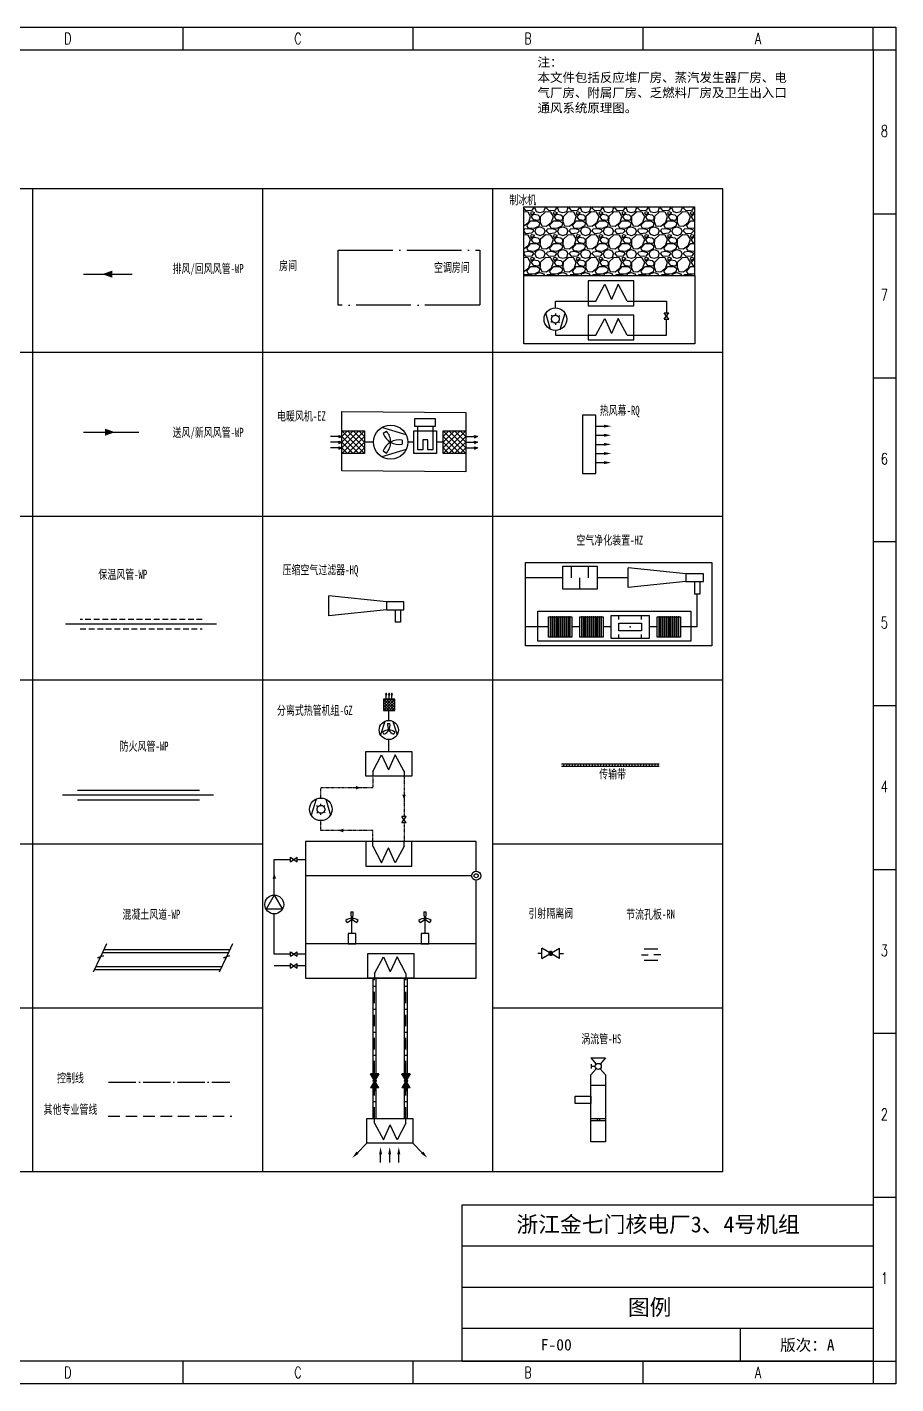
# Model space of a CAD drawing. Header units: inches. Extents: x 886 to 1730, y -738 to 18.
# Drawn here: x 1350 to 1730, y -738 to -144 of the extents above; entities that cross this region are included whole.
import ezdxf
from ezdxf.enums import TextEntityAlignment as Align

# ---------------------------------------------------------------- set-up
doc = ezdxf.new("R2010")
doc.units = ezdxf.units.IN
doc.header["$MEASUREMENT"] = 0
for name, pattern in [('ACAD_ISO04W100', [30, 24, -3, 0, -3]), ('CENTER', [2, 1.25, -0.25, 0.25, -0.25]), ('CENTER2', [28.575, 19.05, -3.175, 3.175, -3.175]), ('DASHDOT', [1, 0.5, -0.25, 0, -0.25]), ('DASHEDX2', [38.1, 25.4, -12.7]), ('DASHEDX3', [7, 5, -2]), ('HIDDEN', [0.375, 0.25, -0.125])]:
    doc.linetypes.add(name, pattern=pattern)
for name, color, linetype in [('05Basic', 3, 'Continuous'), ('1', 7, 'Continuous'), ('B-HVAC', 2, 'Continuous'), ('DUCT', 1, 'Continuous'), ('Equipment', 4, 'Continuous'), ('INST', 7, 'Continuous'), ('V-DIM', 3, 'Continuous'), ('V-TXT1', 2, 'Continuous'), ('V-TXT2', 4, 'Continuous'), ('图框', 4, 'Continuous'), ('土建', 4, 'Continuous'), ('管段号', 6, 'Continuous'), ('蓄冷装置', 7, 'Continuous'), ('通风设备', 3, 'Continuous')]:
    doc.layers.add(name, color=color, linetype=linetype)
doc.styles.add('HZ', font='txt_____.ttf', dxfattribs={"width": 0.7, "bigfont": 'HZTXT'})
doc.styles.add('ROMAND', font='romand__.ttf', dxfattribs={"width": 0.7, "bigfont": 'OCHINESE.shx'})
doc.styles.add('SONG', font='', dxfattribs={"width": 0.7})
doc.styles.get("Standard").update_dxf_attribs({"font": 'txt', "bigfont": 'gbcbig.shx'})
doc.styles.add('宋体', font='', dxfattribs={"width": 0.7})
doc.styles.get('SONG').set_extended_font_data('SimSun')
doc.styles.get('宋体').set_extended_font_data('SimSun')

# ---------------------------------------------------------------- blocks, each defined once
blk = doc.blocks.new('ms1862')
at = {"color": 0}
for p, q in [((0, 5), (10, 5)), ((0, 2.5), (2.5, 5)), ((0, 0), (5, 5)), ((0, -2.5), (7.5, 5)), ((0, -5), (10, 5)), ((0, 5), (10, -5)), ((0, -5), (0, 5)), ((0, 2.5), (0, 5)), ((0, 2.5), (0, 5)), ((0, 2.5), (7.5, -5)), ((0, 0), (5, -5)), ((10, -2.5), (2.5, 5)), ((2.5, -5), (10, 2.5)), ((5, 5), (10, 0)), ((5, -5), (10, 0)), ((7.5, 5), (10, 2.5)), ((10, 5), (10, -5)), ((10, 2.5), (15, 2.5)), ((10, 0), (15, 0)), ((13.75, 3), (15, 2.5)), ((13.75, 2.5), (13.75, 3)), ((13.75, 2), (15, 2.5)), ((13.75, 2.5), (13.75, 2)), ((13.75, 0.5), (15, 0)), ((13.75, 0), (13.75, 0.5)), ((13.75, 0), (13.75, -0.5)), ((13.75, -0.5), (15, 0)), ((0, -2.5), (2.5, -5)), ((10, -5), (0, -5)), ((7.5, -5), (10, -2.5)), ((10, -2.5), (15, -2.5)), ((13.75, -2), (15, -2.5)), ((13.75, -2.5), (13.75, -2)), ((13.75, -3), (15, -2.5)), ((13.75, -2.5), (13.75, -3))]:
    blk.add_line(p, q, dxfattribs=at)
for p in [(10, 0), (15, 2.5), (15, 0), (10, -2.5), (15, -2.5)]:
    blk.add_point(p, dxfattribs=at)
blk = doc.blocks.new('ms1861')
at = {"color": 0}
for p, q in [((0, 5), (10, -5)), ((0, -5), (10, 5)), ((0, -2.5), (7.5, 5)), ((0, 0), (5, 5)), ((0, 2.5), (2.5, 5)), ((0, 5), (10, 5)), ((0, -5), (0, 5)), ((0, 2.5), (0, 5)), ((0, 2.5), (0, 5)), ((0, 2.5), (7.5, -5)), ((0, 0), (5, -5)), ((10, -2.5), (2.5, 5)), ((2.5, -5), (10, 2.5)), ((5, 5), (10, 0)), ((5, -5), (10, 0)), ((7.5, 5), (10, 2.5)), ((10, 5), (10, -5)), ((11.25, 3), (10, 2.5)), ((10, 2.5), (15, 2.5)), ((11.25, 2), (10, 2.5)), ((11.25, 0.5), (10, 0)), ((10, 0), (15, 0)), ((11.25, -0.5), (10, 0)), ((11.25, 2.5), (11.25, 3)), ((11.25, 2.5), (11.25, 2)), ((11.25, 0), (11.25, 0.5)), ((11.25, 0), (11.25, -0.5)), ((0, -2.5), (2.5, -5)), ((10, -5), (0, -5)), ((7.5, -5), (10, -2.5)), ((11.25, -2), (10, -2.5)), ((10, -2.5), (15, -2.5)), ((11.25, -3), (10, -2.5)), ((11.25, -2.5), (11.25, -2)), ((11.25, -2.5), (11.25, -3))]:
    blk.add_line(p, q, dxfattribs=at)
for p in [(10, 2.5), (10, 0), (10, -2.5)]:
    blk.add_point(p, dxfattribs=at)
blk = doc.blocks.new('ms1008_k01')
at = {"color": 0}
for p, q in [((-3.22, 6.77), (-6.42, -3.88)), ((3.22, 6.77), (6.42, -3.88)), ((-0.89, 5), (0.91, 5)), ((-3.86, -3.3), (-4.77, -1.75)), ((3.86, -3.3), (4.77, -1.75))]:
    blk.add_line(p, q, dxfattribs=at)
blk.add_circle((0, 0), 7.5, dxfattribs=at)
for centre, start, end in [((0.05, -7.5), 90.36903, 129.9804), ((-6.52, 3.71), 290.79204, 330.36903), ((6.5, 3.73), 170.2818, 209.8588), ((-6.49, 3.77), 329.8588, 9.47016), ((-0.05, -7.5), 50.0196, 89.63097), ((6.52, 3.71), 209.63097, 249.20796)]:
    blk.add_arc(centre, 7.5, start, end, dxfattribs=at)
blk = doc.blocks.new('VC')
h = blk.add_hatch(color=256)
h.paths.add_polyline_path([(-1.2, 0, -0.131652), (-1, 0.6), (-5.4, 3.1), (-5.4, -3.1), (-1, -0.6, -0.131652)])
h.paths.add_polyline_path([(5.4, 3.1), (1, 0.6, -0.131652), (1.2, 0, -0.131652), (1, -0.6), (5.4, -3.1)])
h.paths.add_polyline_path([(-1, 0.6), (0, 0), (1, 0.6, 0.57735)])
h.paths.add_polyline_path([(1.2, 0, 0.131652), (1, 0.6), (0, 0), (1, -0.6, 0.131652)])
h.paths.add_polyline_path([(0, 0), (-1, -0.6, 0.57735), (1, -0.6)])
h.paths.add_polyline_path([(-1, 0.6, 0.131652), (-1.2, 0, 0.131652), (-1, -0.6), (0, 0)])
for p, q in [((-5.4, 0), (-7.9, 0)), ((-5.4, -3.1), (-5.4, 3.1)), ((-5.4, -3.1), (5.4, 3.1)), ((5.4, -3.1), (-5.4, 3.1)), ((0, 0), (5.4, -3.1)), ((5.4, -3.1), (5.4, 3.1)), ((5.4, 0), (7.9, 0))]:
    blk.add_line(p, q)
blk.add_circle((0, 0), 1.17)
blk = doc.blocks.new('ms1840_k01')
at = {"color": 0}
for p, q in [((-12.5, 7.5), (12.5, 7.5)), ((-12.5, -7.5), (-12.5, 7.5)), ((-7.5, 5), (-7.5, 7.5)), ((-7.5, 2.5), (7.5, 2.5)), ((-7.5, -2.5), (-7.5, 2.5)), ((7.5, 5), (7.5, 7.5)), ((7.5, 2.5), (7.5, -2.5)), ((12.5, 7.5), (12.5, -7.5)), ((12.5, -7.5), (-12.5, -7.5)), ((7.5, -2.5), (-7.5, -2.5)), ((-7.5, -7.5), (-7.5, -5)), ((7.5, -7.5), (7.5, -5))]:
    blk.add_line(p, q, dxfattribs=at)
blk.add_point((0, 0), dxfattribs=at)
blk = doc.blocks.new('ms0781_k02')
at = {"color": 0}
for p, q in [((-5, 7.5), (5, 7.5)), ((-5, -7.5), (-5, 7.5)), ((5, 7.5), (5, -7.5)), ((-5, 0), (0, 0)), ((0, 3.75), (5, 3.75)), ((0, -3.75), (5, -3.75)), ((5, -7.5), (-5, -7.5))]:
    blk.add_line(p, q, dxfattribs=at)
blk = doc.blocks.new('VO')
h = blk.add_hatch(color=256)
h.paths.add_polyline_path([(-1.02, 0.59), (0, 0), (1.02, 0.59, 0.57735)])
h.paths.add_polyline_path([(1.17, 0, 0.131652), (1.02, 0.59), (0, 0), (1.02, -0.59, 0.131652)])
h.paths.add_polyline_path([(0, 0), (-1.02, -0.59, 0.57735), (1.02, -0.59)])
h.paths.add_polyline_path([(0, 0), (-1.02, 0.59, 0.131652), (-1.17, 0, 0.131652), (-1.02, -0.59)])
for p, q in [((-5.44, 0), (-7.85, 0)), ((-5.44, -3.14), (-5.44, 3.14)), ((-5.44, -3.14), (5.44, 3.14)), ((5.44, -3.14), (-5.44, 3.14)), ((0, 0), (5.44, -3.14)), ((5.44, -3.14), (5.44, 3.14)), ((5.44, 0), (7.85, 0))]:
    blk.add_line(p, q)
blk.add_circle((0, 0), 1.17)
blk = doc.blocks.new('tk1')
at = {"color": 0}
for p, q in [((-805.96, 209), (-830.96, 209)), ((-824.28, 90), (-824.28, 209)), ((-805.96, 202), (-830.96, 202)), ((-805.96, 195), (-830.96, 195)), ((-805.96, 188), (-830.96, 188)), ((-805.96, 181), (-830.96, 181)), ((-805.96, 174), (-830.96, 174)), ((-805.96, 167), (-830.96, 167)), ((-805.96, 160), (-830.96, 160)), ((-805.96, 153), (-830.96, 153)), ((-805.96, 146), (-830.96, 146)), ((-805.96, 139), (-830.96, 139)), ((-805.96, 132), (-830.96, 132)), ((-805.96, 125), (-830.96, 125)), ((-805.96, 118), (-830.96, 118)), ((-805.96, 111), (-830.96, 111)), ((-805.96, 104), (-830.96, 104)), ((-805.96, 97), (-830.96, 97)), ((-805.96, 90), (-830.96, 90))]:
    blk.add_line(p, q, dxfattribs=at)
at = {"layer": '图框'}
for p, q in [((-831, 584), (10, 584)), ((-831, -10), (-831, 584)), ((-816, 208.63), (-816, 584)), ((-806, 574), (-806, 584)), ((-705.25, 584), (-705.25, 574)), ((-604.5, 584), (-604.5, 574)), ((-503.75, 584), (-503.75, 574)), ((-403, 584), (-403, 574)), ((-302.25, 584), (-302.25, 574)), ((-201.5, 584), (-201.5, 574)), ((-100.75, 584), (-100.75, 574)), ((0, 574), (0, 584)), ((10, 584), (10, -10)), ((-806, 574), (-816, 574)), ((0, 574), (10, 574)), ((-816, 502.25), (-806, 502.25)), ((0, 502.25), (10, 502.25)), ((-816, 430.5), (-806, 430.5)), ((0, 430.5), (10, 430.5)), ((-816, 358.75), (-806, 358.75)), ((0, 358.75), (10, 358.75)), ((-816, 287), (-806, 287)), ((0, 287), (0, 0)), ((0, 287), (0, 0)), ((0, 287), (0, 0)), ((0, 287), (0, 0)), ((0, 287), (10, 287)), ((0, 215.25), (10, 215.25)), ((0, 143.5), (10, 143.5)), ((-816, -10), (-816, 89.94)), ((-816, 71.75), (-806, 71.75)), ((0, 71.75), (10, 71.75)), ((-806, 0), (-816, 0)), ((-806, 0), (-806, -10)), ((-705.25, 0), (-705.25, -10)), ((-604.5, 0), (-604.5, -10)), ((-503.75, 0), (-503.75, -10)), ((-403, 0), (-403, -10)), ((-302.25, 0), (-302.25, -10)), ((-201.5, 0), (-201.5, -10)), ((-201.5, 0), (-201.5, -10)), ((-100.75, 0), (-100.75, -10)), ((0, 0), (0, -10)), ((0, 0), (10, 0)), ((10, -10), (-831, -10))]:
    blk.add_line(p, q, dxfattribs=at)
at = {"layer": '图框', "color": 1}
for p, q in [((-806, 574), (0, 574)), ((-806, 0), (-806, 574)), ((0, 574), (0, 0)), ((0, 0), (-806, 0))]:
    blk.add_line(p, q, dxfattribs=at)
at = {"color": 0}
for s, height, style, width, p in [('会 签  ', 6, 'HZ', 0.9, (-814.23, 212.21)), ('专业签字及日期', 3.8, 'ROMAND', 0.7, (-821.36, 203.63))]:
    blk.add_text(s, height=height, dxfattribs=dict(at, style=style, width=width)).set_placement(p, align=Align.CENTER)
at = {"layer": '图框', "style": 'HZ', "width": 0.7}
for s, p in [('H', (-755.63, 576.5)), ('G', (-654.88, 576.5)), ('F', (-554.13, 576.5)), ('E', (-453.38, 576.5)), ('D', (-352.63, 576.5)), ('C', (-251.88, 576.5)), ('B', (-151.13, 576.5)), ('A', (-50.38, 576.5)), ('8', (-811.04, 536.01)), ('8', (4.96, 536.01)), ('7', (-811.04, 464.26)), ('7', (4.96, 464.26)), ('6', (-811.04, 392.51)), ('6', (4.96, 392.51)), ('5', (-811.04, 320.76)), ('5', (4.96, 320.76)), ('4', (-811.04, 249.01)), ('4', (4.96, 249.01)), ('3', (4.96, 177.26)), ('2', (4.96, 105.51)), ('2', (-811.04, 80.69)), ('1', (-811.04, 33.76)), ('1', (4.96, 33.76)), ('H', (-755.63, -7.5)), ('G', (-654.88, -7.5)), ('F', (-554.13, -7.5)), ('E', (-453.38, -7.5)), ('D', (-352.63, -7.5)), ('C', (-251.88, -7.5)), ('B', (-151.13, -7.5)), ('A', (-50.38, -7.5))]:
    blk.add_text(s, height=5, dxfattribs=at).set_placement(p, align=Align.CENTER)
blk = doc.blocks.new('A$C6f6eebf3')
at = {"ltscale": 10}
for p, q in [((-3, 2.5), (3, 2.5)), ((-3, -2.5), (3, -2.5))]:
    blk.add_line(p, q, dxfattribs=at)
at = {"ltscale": 3}
for p, q in [((-4.25, 0), (-1.25, 0)), ((4.25, 0), (1.25, 0))]:
    blk.add_line(p, q, dxfattribs=at)

msp = doc.modelspace()

# ---------------------------------------------------------------- hatches: boundary and pattern name
at = {"layer": '管段号', "linetype": 'Continuous'}
h = msp.add_hatch(dxfattribs=at)
h.set_pattern_fill('GRAVEL', color=0, scale=10)
h.set_pattern_definition([(228.01279, (431.5861, -703.0014), (-80, -90), [1.34536, -133.19088]), (184.96974, (430.68613, -704.0014), (120, 10), [2.30868, -228.55925]), (132.510447, (428.3861, -704.2014), (100, -110), [1.62788, -161.160326]), (267.27369, (424.48613, -706.7014), (10, 200), [2.10238, -208.13558]), (292.833654, (424.38613, -708.8014), (-50, 120), [2.06155, -204.09373]), (357.27369, (425.18613, -710.7014), (-200, 10), [2.10238, -208.13558]), (37.69424, (427.28613, -710.8014), (-130, -100), [2.78029, -275.248485]), (72.25533, (429.48613, -709.1014), (70, 220), [2.62488, -259.863215]), (121.429566, (430.28613, -706.6014), (-80, 130), [2.1095, -208.84073]), (175.23636, (429.1861, -704.8014), (110, -10), [2.40832, -118.007626]), (222.397438, (426.78613, -704.6014), (-120, -110), [3.11448, -308.33375]), (138.814075, (434.3861, -706.8014), (-70, 60), [1.06301, -105.23845]), (171.469234, (433.58613, -706.1014), (130, -20), [2.02237, -200.215114]), (225, (431.586, -705.8014), (-1e-15, -10), [1.41421, -12.727926]), (203.19859, (430.8861, -704.6014), (50, 20), [0.76158, -75.39615]), (291.80141, (430.1861, -704.9014), (-10, 30), [1.07703, -52.77462]), (30.96376, (430.5861, -705.9014), (30, 20), [1.74929, -56.56023]), (161.56505, (432.086, -705.0014), (20, -10), [1.26491, -30.35787]), (16.38954, (424.3861, -704.9014), (100, 30), [1.772, -175.42845]), (70.346176, (426.0861, -704.4014), (-40, -110), [1.48661, -147.17408]), (293.19859, (432.0861, -703.0014), (-20, 50), [1.52315, -74.63458]), (343.61046, (432.6861, -704.4014), (-100, 30), [1.772, -175.42845]), (339.44395, (424.3861, -711.1014), (-50, 20), [1.7088, -83.73124]), (294.77514, (425.9861, -711.7014), (-50, 110), [1.43178, -141.74643]), (66.80141, (432.1861, -713.0014), (20, 50), [1.52315, -74.63458]), (17.354025, (432.7861, -711.6014), (-130, -40), [1.67631, -165.954236]), (69.44395, (427.2861, -713.0014), (-20, -50), [0.8544, -84.58564]), (101.30993, (431.5861, -713.0014), (-10, 40), [0.5099, -50.480295]), (165.96376, (431.4861, -712.5014), (30, -10), [2.06155, -39.169506]), (186.009006, (429.4861, -712.0014), (100, 10), [1.9105, -189.13923]), (303.69007, (430.586, -706.8014), (-10, 20), [1.44222, -34.61329]), (353.157227, (431.38613, -708.0014), (170, -20), [2.51794, -249.275626]), (60.9454, (433.8861, -708.3014), (-40, -70), [1.02956, -101.92674]), (90, (434.386, -707.401), (-10, 10), [0.6, -9.4]), (120.25644, (429.2861, -711.7014), (40, -70), [1.38924, -137.5352]), (48.01279, (428.5861, -710.5014), (80, 90), [2.69072, -131.84552]), (0, (430.386, -708.501), (10, 10), [2.6, -7.4]), (325.304846, (432.9861, -708.5014), (100, -70), [1.58114, -156.53274]), (254.0546, (434.2861, -709.4014), (-10, -40), [1.45602, -71.34508]), (207.645975, (433.88613, -710.8014), (-190, -100), [2.37065, -234.69474]), (175.42608, (431.78613, -711.9014), (-130, 10), [2.50799, -248.290734])])
h.paths.add_polyline_path([(1642.21, -222.4), (1567.37, -222.4), (1567.37, -252.41), (1642.2, -252.41)])
h = msp.add_hatch(dxfattribs=at)
h.set_pattern_fill('ANSI31', color=256, scale=10, angle=45)
h.set_pattern_definition([(90, (473.6363, -929.4653), (-1.25, 0), [])])
h.paths.add_polyline_path([(1626.63, -467.16), (1626.63, -466.16), (1583.84, -466.16), (1583.84, -467.16)])

# ---------------------------------------------------------------- linework, layer by layer
at = {"linetype": 'Continuous'}
for p, q in [((1567.38, -222.4), (1642.21, -222.39)), ((1567.38, -282.25), (1567.38, -222.4)), ((1642.19, -222.39), (1642.2, -282.25)), ((1567.38, -252.41), (1642.2, -252.41)), ((1598.89, -263.59), (1602.81, -256.24)), ((1602.81, -256.24), (1605.75, -262.86)), ((1608.69, -256.24), (1605.75, -262.86)), ((1612.61, -263.59), (1608.69, -256.24)), ((1598.89, -278.57), (1602.81, -271.22)), ((1602.81, -271.22), (1605.75, -277.83)), ((1608.69, -271.22), (1605.75, -277.83)), ((1612.61, -278.57), (1608.69, -271.22)), ((1630.87, -271.58), (1628.86, -268.73)), ((1628.86, -271.58), (1630.87, -268.73)), ((1628.86, -268.73), (1630.87, -268.73)), ((1628.86, -271.58), (1630.87, -271.58)), ((1642.2, -282.25), (1567.38, -282.25)), ((1501.18, -469.6), (1505.11, -462.25)), ((1505.11, -462.25), (1508.05, -468.87)), ((1510.99, -462.25), (1508.05, -468.87)), ((1514.91, -469.6), (1510.99, -462.25)), ((1501.18, -469.6), (1501.18, -471.63)), ((1514.91, -469.6), (1514.91, -471.63)), ((1513.9, -492.04), (1515.91, -489.19)), ((1515.91, -492.04), (1513.9, -489.19)), ((1515.91, -489.19), (1513.9, -489.19)), ((1515.91, -492.04), (1513.9, -492.04)), ((1501.18, -502.23), (1501.18, -500.21)), ((1501.18, -502.23), (1505.11, -509.58)), ((1505.11, -509.58), (1508.05, -502.97)), ((1510.99, -509.58), (1508.05, -502.97)), ((1514.91, -502.23), (1510.99, -509.58)), ((1514.91, -502.23), (1514.91, -500.21)), ((1465.23, -507.03), (1468.07, -509.04)), ((1465.23, -509.04), (1468.07, -507.03)), ((1465.23, -509.04), (1465.23, -507.03)), ((1468.07, -509.04), (1468.07, -507.03)), ((1458.1, -523.64), (1454.53, -529.83)), ((1458.1, -523.64), (1461.67, -529.83)), ((1461.67, -529.83), (1454.53, -529.83)), ((1546.51, -545.07), (1471.69, -545.07)), ((1465.23, -548.47), (1468.07, -550.48)), ((1465.23, -550.48), (1468.07, -548.47)), ((1465.23, -550.48), (1465.23, -548.47)), ((1468.07, -550.48), (1468.07, -548.47)), ((1502.04, -558.05), (1505.96, -550.7)), ((1505.96, -550.7), (1508.9, -557.31)), ((1511.84, -550.7), (1508.9, -557.31)), ((1515.77, -558.05), (1511.84, -550.7)), ((1465.23, -553.58), (1468.07, -555.59)), ((1465.23, -555.59), (1468.07, -553.58)), ((1465.23, -555.59), (1465.23, -553.58)), ((1468.07, -555.59), (1468.07, -553.58)), ((1502.04, -558.05), (1502.04, -560.07)), ((1515.77, -558.05), (1515.77, -560.07)), ((1502.04, -623.52), (1502.04, -621.5)), ((1502.04, -623.52), (1505.96, -630.87)), ((1515.77, -623.52), (1511.84, -630.87)), ((1515.77, -623.52), (1515.77, -621.5)), ((1505.96, -630.87), (1508.9, -624.26)), ((1511.84, -630.87), (1508.9, -624.26))]:
    msp.add_line(p, q, dxfattribs=at)
at = {"color": 0}
for p, q in [((1579.06, -275.98), (1576.95, -268.94)), ((1583.31, -275.98), (1585.42, -268.94)), ((1476.39, -481.64), (1474.28, -488.68)), ((1480.63, -481.64), (1482.75, -488.68)), ((1491.62, -531.04), (1492.63, -531.04)), ((1523.61, -531.04), (1524.61, -531.04)), ((1489.96, -535.69), (1489.44, -534.82)), ((1494.28, -535.69), (1494.79, -534.82)), ((1521.94, -535.69), (1521.43, -534.82)), ((1526.26, -535.69), (1526.78, -534.82))]:
    msp.add_line(p, q, dxfattribs=at)
at = {"color": 0, "linetype": 'CENTER2', "ltscale": 1000}
for p, q in [((1579.84, -272.55), (1579.26, -273.01)), ((1579.94, -270.34), (1579.4, -269.84)), ((1581.19, -269.06), (1581.19, -269.8)), ((1581.19, -273.21), (1581.19, -273.95)), ((1582.97, -273.18), (1582.43, -272.67)), ((1583.11, -270), (1582.53, -270.46)), ((1477.17, -485.06), (1476.59, -484.61)), ((1478.51, -484.41), (1478.51, -483.66)), ((1480.29, -484.44), (1479.75, -484.95)), ((1477.27, -487.28), (1476.73, -487.78)), ((1478.51, -488.56), (1478.51, -487.81)), ((1480.43, -487.62), (1479.85, -487.16))]:
    msp.add_line(p, q, dxfattribs=at)
for p, q in [((1598.84, -318.37), (1602.72, -318.37)), ((1598.84, -322.35), (1602.72, -322.35)), ((1598.84, -326.34), (1602.72, -326.34)), ((1598.84, -330.33), (1602.72, -330.33)), ((1598.84, -334.32), (1602.72, -334.32)), ((1498.65, -632.34), (1494.37, -636.61)), ((1518.77, -632.34), (1523.05, -636.61)), ((1504.64, -640.8), (1504.64, -636.92)), ((1508.63, -640.8), (1508.63, -636.92)), ((1512.62, -640.8), (1512.62, -636.92))]:
    msp.add_line(p, q)
at = {"color": 3}
for p, q in [((1578.23, -401.85), (1588.41, -401.85)), ((1578.23, -410.73), (1578.23, -401.85)), ((1579.08, -410.66), (1579.08, -401.85)), ((1579.08, -401.85), (1579.08, -410.73)), ((1579.93, -410.66), (1579.93, -401.85)), ((1579.93, -401.85), (1579.93, -410.73)), ((1580.78, -410.66), (1580.78, -401.85)), ((1580.78, -401.85), (1580.78, -410.73)), ((1581.63, -410.66), (1581.63, -401.85)), ((1581.63, -401.85), (1581.63, -410.73)), ((1582.47, -410.66), (1582.47, -401.85)), ((1582.47, -401.85), (1582.47, -410.73)), ((1583.32, -410.66), (1583.32, -401.85)), ((1583.32, -401.85), (1583.32, -410.73)), ((1584.17, -410.66), (1584.17, -401.85)), ((1584.17, -401.85), (1584.17, -410.73)), ((1585.02, -410.66), (1585.02, -401.85)), ((1585.02, -401.85), (1585.02, -410.73)), ((1585.87, -410.66), (1585.87, -401.85)), ((1585.87, -401.85), (1585.87, -410.73)), ((1586.72, -410.66), (1586.72, -401.85)), ((1586.72, -401.85), (1586.72, -410.73)), ((1587.56, -410.66), (1587.56, -401.85)), ((1587.56, -401.85), (1587.56, -410.73)), ((1588.41, -401.85), (1588.41, -410.73)), ((1591.9, -401.85), (1602.09, -401.85)), ((1591.9, -410.73), (1591.9, -401.85)), ((1592.75, -410.66), (1592.75, -401.85)), ((1592.75, -401.85), (1592.75, -410.73)), ((1593.6, -410.66), (1593.6, -401.85)), ((1593.6, -401.85), (1593.6, -410.73)), ((1594.45, -410.66), (1594.45, -401.85)), ((1594.45, -401.85), (1594.45, -410.73)), ((1595.3, -410.66), (1595.3, -401.85)), ((1595.3, -401.85), (1595.3, -410.73)), ((1596.15, -410.66), (1596.15, -401.85)), ((1596.15, -401.85), (1596.15, -410.73)), ((1596.99, -401.85), (1596.99, -410.73)), ((1596.99, -410.66), (1596.99, -401.85)), ((1597.84, -410.66), (1597.84, -401.85)), ((1597.84, -401.85), (1597.84, -410.73)), ((1598.69, -410.66), (1598.69, -401.85)), ((1598.69, -401.85), (1598.69, -410.73)), ((1599.54, -410.66), (1599.54, -401.85)), ((1599.54, -401.85), (1599.54, -410.73)), ((1600.39, -410.66), (1600.39, -401.85)), ((1600.39, -401.85), (1600.39, -410.73)), ((1601.24, -410.66), (1601.24, -401.85)), ((1601.24, -401.85), (1601.24, -410.73)), ((1602.09, -401.85), (1602.09, -410.73)), ((1625.73, -401.85), (1635.92, -401.85)), ((1625.73, -410.73), (1625.73, -401.85)), ((1626.58, -410.66), (1626.58, -401.85)), ((1626.58, -401.85), (1626.58, -410.73)), ((1627.43, -410.66), (1627.43, -401.85)), ((1627.43, -401.85), (1627.43, -410.73)), ((1628.28, -410.66), (1628.28, -401.85)), ((1628.28, -401.85), (1628.28, -410.73)), ((1629.13, -410.66), (1629.13, -401.85)), ((1629.13, -401.85), (1629.13, -410.73)), ((1629.98, -410.66), (1629.98, -401.85)), ((1629.98, -401.85), (1629.98, -410.73)), ((1630.82, -410.66), (1630.82, -401.85)), ((1630.82, -401.85), (1630.82, -410.73)), ((1631.67, -410.66), (1631.67, -401.85)), ((1631.67, -401.85), (1631.67, -410.73)), ((1632.52, -410.66), (1632.52, -401.85)), ((1632.52, -401.85), (1632.52, -410.73)), ((1633.37, -410.66), (1633.37, -401.85)), ((1633.37, -401.85), (1633.37, -410.73)), ((1634.22, -410.66), (1634.22, -401.85)), ((1634.22, -401.85), (1634.22, -410.73)), ((1635.07, -410.66), (1635.07, -401.85)), ((1635.07, -401.85), (1635.07, -410.73)), ((1635.92, -401.85), (1635.92, -410.73)), ((1588.41, -410.73), (1578.23, -410.73)), ((1602.09, -410.73), (1591.9, -410.73)), ((1635.92, -410.73), (1625.73, -410.73))]:
    msp.add_line(p, q, dxfattribs=at)
at = {"color": 7}
for p, q in [((1382.85, -548.81), (1438.01, -548.81)), ((1383.44, -547.56), (1438.59, -547.56)), ((1379.37, -556.23), (1434.52, -556.23)), ((1379.95, -554.98), (1435.11, -554.98)), ((1540.31, -659.26), (1720.31, -659.26)), ((1540.31, -727.66), (1540.31, -659.26)), ((1540.31, -727.66), (1540.31, -659.26)), ((1540.31, -727.66), (1540.31, -659.26)), ((1540.31, -727.66), (1540.31, -659.26)), ((1720.31, -659.26), (1720.31, -727.66)), ((1540.31, -677.26), (1720.31, -677.26)), ((1540.31, -695.26), (1720.31, -695.26)), ((1540.31, -713.26), (1720.31, -713.26)), ((1662.33, -727.66), (1662.33, -713.26)), ((1540.31, -727.66), (1720.31, -727.66))]:
    msp.add_line(p, q, dxfattribs=at)
at = {"linetype": 'Continuous'}
for points in [[(1595.49, -265.61), (1615.62, -265.61), (1615.62, -254.78), (1595.49, -254.78)], [(1595.49, -280.59), (1615.62, -280.59), (1615.62, -269.75), (1595.49, -269.75)], [(1593.14, -313.59), (1593.14, -339.1), (1598.84, -339.1), (1598.84, -313.59)], [(1518.3, -471.63), (1498.18, -471.63), (1498.18, -460.79), (1518.3, -460.79)], [(1518.3, -500.21), (1498.18, -500.21), (1498.18, -511.05), (1518.3, -511.05)], [(1519.16, -560.07), (1499.04, -560.07), (1499.04, -549.24), (1519.16, -549.24)], [(1498.65, -621.5), (1518.77, -621.5), (1518.77, -632.34), (1498.65, -632.34)]]:
    msp.add_lwpolyline(points, close=True, dxfattribs=at)
for points in [[(1602.47, -318.37, 1.3, 0, 0), (1605.66, -318.37, 0, 0, 0)], [(1602.8, -318.37, 0.649, 0, 0), (1605.66, -318.37, 0.649, 0, 0)], [(1602.47, -322.35, 1.3, 0, 0), (1605.66, -322.35, 0, 0, 0)], [(1602.47, -326.34, 1.3, 0, 0), (1605.66, -326.34, 0, 0, 0)], [(1602.8, -322.35, 0.649, 0, 0), (1605.66, -322.35, 0.649, 0, 0)], [(1602.8, -326.34, 0.649, 0, 0), (1605.66, -326.34, 0.649, 0, 0)], [(1602.47, -330.33, 1.3, 0, 0), (1605.66, -330.33, 0, 0, 0)], [(1602.8, -330.33, 0.649, 0, 0), (1605.66, -330.33, 0.649, 0, 0)], [(1602.47, -334.32, 1.3, 0, 0), (1605.66, -334.32, 0, 0, 0)], [(1602.8, -334.32, 0.649, 0, 0), (1605.66, -334.32, 0.649, 0, 0)], [(1504.64, -637.17, 1.3, 0, 0), (1504.64, -633.99, 0, 0, 0)], [(1504.64, -636.84, 0.649, 0, 0), (1504.64, -633.99, 0.649, 0, 0)], [(1508.63, -637.17, 1.3, 0, 0), (1508.63, -633.99, 0, 0, 0)], [(1508.63, -636.84, 0.649, 0, 0), (1508.63, -633.99, 0.649, 0, 0)], [(1512.62, -637.17, 1.3, 0, 0), (1512.62, -633.99, 0, 0, 0)], [(1512.62, -636.84, 0.649, 0, 0), (1512.62, -633.99, 0.649, 0, 0)], [(1494.55, -636.44, 1.3, 0, 0), (1492.3, -638.69, 0, 0, 0)], [(1494.32, -636.67, 0.649, 0, 0), (1492.3, -638.69, 0.649, 0, 0)], [(1522.87, -636.44, 1.3, 0, 0), (1525.12, -638.69, 0, 0, 0)], [(1523.1, -636.67, 0.649, 0, 0), (1525.12, -638.69, 0.649, 0, 0)]]:
    msp.add_lwpolyline(points, format="xyseb")
msp.add_lwpolyline([(1546.51, -513.22), (1546.51, -500.21), (1471.69, -500.21), (1471.69, -560.07), (1546.51, -560.07), (1546.51, -517.21)], dxfattribs=at)
at = {"color": 0}
for centre in [(1581.19, -271.51), (1478.51, -486.11)]:
    msp.add_circle(centre, 4.95, dxfattribs=at)
at = {"color": 0, "linetype": 'CENTER2', "ltscale": 1000}
for centre in [(1581.19, -271.51), (1478.51, -486.11)]:
    msp.add_circle(centre, 1.7, dxfattribs=at)
at = {"linetype": 'Continuous'}
msp.add_circle((1458.1, -527.77), 4.12, dxfattribs=at)
at = {"color": 0}
for centre, start, end in [((1492.14, -538.04), 90.36903, 129.9804), ((1488.47, -531.76), 290.79204, 330.36903), ((1495.76, -531.74), 170.2818, 209.8588), ((1488.48, -531.73), 329.8588, 9.47016), ((1492.09, -538.04), 50.0196, 89.63097), ((1495.77, -531.76), 209.63097, 249.20796), ((1524.13, -538.04), 90.36903, 129.9804), ((1520.45, -531.76), 290.79204, 330.36903), ((1527.75, -531.74), 170.2818, 209.8588), ((1520.47, -531.73), 329.8588, 9.47016), ((1524.08, -538.04), 50.0196, 89.63097), ((1527.75, -531.76), 209.63097, 249.20796)]:
    msp.add_arc(centre, 4.2, start, end, dxfattribs=at)
at = {"color": 3}
for p in [(1579.08, -401.85), (1579.93, -401.85), (1580.78, -401.85), (1581.63, -401.85), (1582.47, -401.85), (1583.32, -401.85), (1584.17, -401.85), (1585.02, -401.85), (1585.87, -401.85), (1586.72, -401.85), (1587.56, -401.85), (1592.75, -401.85), (1593.6, -401.85), (1594.45, -401.85), (1595.3, -401.85), (1596.15, -401.85), (1596.99, -401.85), (1597.84, -401.85), (1598.69, -401.85), (1599.54, -401.85), (1600.39, -401.85), (1601.24, -401.85), (1626.58, -401.85), (1627.43, -401.85), (1628.28, -401.85), (1629.13, -401.85), (1629.98, -401.85), (1630.82, -401.85), (1631.67, -401.85), (1632.52, -401.85), (1633.37, -401.85), (1634.22, -401.85), (1635.07, -401.85)]:
    msp.add_point(p, dxfattribs=at)
at = {"color": 1}
for points in [[(1387.14, -250.26), (1387.14, -253.38), (1382.72, -251.81)], [(1383.9, -319.45), (1383.9, -322.56), (1388.33, -321)], [(1493.83, -477.44), (1493.83, -475.88), (1496.04, -476.66)], [(1514.13, -479.68), (1515.69, -479.68), (1514.91, -481.89)], [(1488.31, -494.61), (1488.31, -496.17), (1486.1, -495.39)], [(1458.87, -516.5), (1457.31, -516.5), (1458.1, -514.28)]]:
    msp.add_solid(points, dxfattribs=at)
at = {"layer": '1', "linetype": 'DASHDOT', "ltscale": 10}
for p, q in [((1502.04, -621.5), (1502.04, -560.07)), ((1515.77, -621.5), (1515.77, -560.07))]:
    msp.add_line(p, q, dxfattribs=at)
at = {"layer": 'B-HVAC', "linetype": 'Continuous'}
for p, q in [((1384.62, -545.03), (1382.1, -550.41)), ((1439.77, -545.03), (1437.26, -550.41)), ((1381.81, -551.03), (1378.82, -557.41)), ((1383.28, -550.3), (1380.7, -551.13)), ((1380.7, -551.13), (1381.88, -551.02)), ((1382.1, -550.41), (1383.28, -550.3)), ((1436.96, -551.03), (1433.97, -557.41)), ((1438.43, -550.3), (1435.86, -551.13)), ((1435.86, -551.13), (1437.03, -551.02)), ((1437.26, -550.41), (1438.43, -550.3))]:
    msp.add_line(p, q, dxfattribs=at)
at = {"layer": 'DUCT', "color": 0, "linetype": 'HIDDEN', "ltscale": 10}
for p, q in [((1426.56, -402.96), (1373.11, -402.96)), ((1373.11, -407.05), (1426.56, -407.05))]:
    msp.add_line(p, q, dxfattribs=at)
at = {"layer": 'DUCT', "color": 1}
for p, q in [((1508.24, -447.19), (1508.24, -442.9)), ((1508.24, -460.79), (1508.24, -455.59)), ((1458.1, -523.64), (1458.1, -508.03)), ((1458.1, -508.03), (1465.23, -508.03)), ((1458.1, -549.47), (1458.1, -531.89)), ((1465.23, -549.47), (1458.1, -549.47)), ((1465.23, -554.59), (1457.98, -554.59))]:
    msp.add_line(p, q, dxfattribs=at)
at = {"layer": 'DUCT', "color": 1, "linetype": 'CENTER', "ltscale": 0.1}
for p, q in [((1501.18, -471.63), (1501.18, -476.66)), ((1514.91, -469.32), (1514.91, -489.19)), ((1501.18, -476.66), (1478.51, -476.66)), ((1478.51, -481.16), (1478.51, -476.66)), ((1478.51, -495.39), (1478.51, -491.06)), ((1514.91, -492.04), (1514.91, -500.21)), ((1501.18, -495.39), (1478.51, -495.39)), ((1501.18, -500.21), (1501.18, -495.39))]:
    msp.add_line(p, q, dxfattribs=at)
at = {"layer": 'DUCT', "color": 0, "ltscale": 10}
for p, q in [((1425.31, -477.81), (1371.86, -477.81)), ((1371.86, -481.9), (1425.31, -481.9))]:
    msp.add_line(p, q, dxfattribs=at)
at = {"layer": 'DUCT', "color": 1, "linetype": 'DASHEDX3'}
for p, q in [((1468.07, -508.03), (1471.69, -508.03)), ((1471.69, -549.47), (1468.07, -549.47)), ((1471.69, -554.59), (1468.07, -554.59))]:
    msp.add_line(p, q, dxfattribs=at)
at = {"layer": 'DUCT', "color": 2, "linetype": 'ACAD_ISO04W100', "ltscale": 0.5}
msp.add_line((1385.5, -605.54), (1438.68, -605.54), dxfattribs=at)
at = {"layer": 'DUCT', "color": 3, "linetype": 'DASHEDX2', "ltscale": 0.2}
msp.add_line((1385.39, -620.43), (1439.45, -620.43), dxfattribs=at)
at = {"layer": 'DUCT', "color": 1, "linetype": 'DASHEDX3', "const_width": 0.6}
msp.add_lwpolyline([(1374.5, -251.85), (1395.91, -251.85)], dxfattribs=at)
at = {"layer": 'DUCT', "color": 1, "linetype": 'ByBlock', "const_width": 0.6}
for points in [[(1374.5, -321.03), (1398.83, -321.03)], [(1366.54, -405.01), (1432.84, -405.01)], [(1365.29, -479.86), (1431.59, -479.86)]]:
    msp.add_lwpolyline(points, dxfattribs=at)
at = {"layer": 'INST'}
for p, q in [((1654.59, -214.39), (949.34, -214.39)), ((1352.34, -644.89), (1352.34, -214.39)), ((1453.09, -644.89), (1453.09, -214.39)), ((1553.84, -644.89), (1553.84, -214.39)), ((1654.59, -644.89), (1654.59, -214.39)), ((1654.59, -286.14), (949.34, -286.14)), ((1654.59, -357.89), (949.34, -357.89)), ((1654.59, -429.64), (949.34, -429.64)), ((1453.09, -501.39), (949.34, -501.39)), ((1654.59, -501.39), (1553.84, -501.39)), ((1453.09, -573.14), (949.34, -573.14)), ((1654.59, -573.14), (1553.84, -573.14)), ((1654.59, -644.89), (949.34, -644.89))]:
    msp.add_line(p, q, dxfattribs=at)
at = {"layer": 'INST', "color": 1}
for p, q in [((1584.45, -384.7), (1568.17, -384.7)), ((1613.12, -384.7), (1599.45, -384.7)), ((1643.33, -406.29), (1643.33, -391.93)), ((1578.23, -406.29), (1568.17, -406.29)), ((1591.9, -406.29), (1588.41, -406.29)), ((1605.58, -406.29), (1602.09, -406.29)), ((1625.73, -406.29), (1622.24, -406.29)), ((1643.33, -406.29), (1635.92, -406.29)), ((1583.84, -466.16), (1626.63, -466.16)), ((1583.84, -467.16), (1626.63, -467.16))]:
    msp.add_line(p, q, dxfattribs=at)
at = {"layer": 'V-DIM', "color": 7, "lineweight": 30, "ltscale": 300}
for p, q in [((1596.69, -594.94), (1603.21, -594.94)), ((1596.69, -594.94), (1599.07, -597.67)), ((1599.07, -599.68), (1596.69, -602.41)), ((1596.88, -597.69), (1596.88, -599.65)), ((1598.62, -598.67), (1596.88, -598.67)), ((1603.21, -594.94), (1600.82, -597.67)), ((1600.82, -599.68), (1603.21, -602.41)), ((1596.69, -631.67), (1596.69, -602.41)), ((1603.21, -602.41), (1603.21, -631.67)), ((1596.69, -606.95), (1603.21, -606.95)), ((1599.46, -621.5), (1599.46, -622.56)), ((1600.44, -621.5), (1600.44, -622.56)), ((1603.21, -631.67), (1596.69, -631.67))]:
    msp.add_line(p, q, dxfattribs=at)
for points in [[(1589.81, -611.72), (1596.69, -611.72), (1596.69, -614.89), (1589.81, -614.89)], [(1596.69, -621.5), (1603.21, -621.5), (1603.21, -622.56), (1596.69, -622.56)]]:
    msp.add_lwpolyline(points, close=True, dxfattribs=at)
msp.add_circle((1599.95, -598.67), 1.33, dxfattribs=at)
at = {"layer": '土建', "color": 0, "linetype": 'ACAD_ISO04W100'}
for p, q in [((1486.04, -265.38), (1486.04, -241.29)), ((1486.04, -241.29), (1548.05, -241.29)), ((1548.05, -241.29), (1548.05, -265.38)), ((1548.05, -265.38), (1486.04, -265.38))]:
    msp.add_line(p, q, dxfattribs=at)
at = {"layer": '管段号', "linetype": 'Continuous'}
for p, q in [((1581.19, -266.56), (1581.19, -263.59)), ((1581.19, -263.59), (1598.89, -263.59)), ((1612.61, -263.59), (1629.86, -263.59)), ((1629.86, -263.59), (1629.86, -268.73)), ((1629.86, -278.57), (1629.86, -271.58)), ((1581.19, -276.46), (1581.19, -278.57)), ((1581.19, -278.57), (1598.89, -278.57)), ((1612.61, -278.57), (1629.86, -278.57))]:
    msp.add_line(p, q, dxfattribs=at)
at = {"layer": '管段号', "color": 7, "linetype": 'Continuous'}
for p, q in [((1501.41, -601.93), (1501.41, -560.07)), ((1502.68, -601.93), (1502.68, -560.07)), ((1515.13, -601.93), (1515.13, -560.07)), ((1516.4, -601.93), (1516.4, -560.07))]:
    msp.add_line(p, q, dxfattribs=at)
at = {"layer": '管段号', "color": 0, "linetype": 'Continuous'}
for p, q in [((1501.41, -621.5), (1501.41, -608.12)), ((1502.68, -621.5), (1502.68, -608.12)), ((1515.13, -621.5), (1515.13, -608.12)), ((1516.4, -621.5), (1516.4, -608.12))]:
    msp.add_line(p, q, dxfattribs=at)
at = {"layer": '管段号', "linetype": 'Continuous'}
for points in [[(1568.17, -378.12), (1649.67, -378.12), (1649.67, -414.49), (1568.17, -414.49)], [(1573.44, -399.3), (1640.45, -399.3), (1640.45, -412.53), (1573.44, -412.53)]]:
    msp.add_lwpolyline(points, close=True, dxfattribs=at)
msp.add_point((1642.19, -242.72), dxfattribs=at)
at = {"layer": '蓄冷装置', "linetype": 'Continuous'}
for p, q in [((1544.51, -515.21), (1471.69, -515.21)), ((1492.12, -540.42), (1492.12, -533.84)), ((1524.1, -540.42), (1524.1, -533.84))]:
    msp.add_line(p, q, dxfattribs=at)
for points in [[(1493.86, -545.07), (1493.86, -540.42), (1490.38, -540.42), (1490.38, -545.07)], [(1525.84, -545.07), (1525.84, -540.42), (1522.36, -540.42), (1522.36, -545.07)]]:
    msp.add_lwpolyline(points, close=True, dxfattribs=at)
for radius in [1.99, 0.883]:
    msp.add_circle((1546.51, -515.21), radius, dxfattribs=at)
at = {"layer": '通风设备'}
for p, q in [((1528.76, -315.1), (1519.43, -315.1)), ((1519.43, -315.1), (1519.43, -318.43)), ((1519.43, -318.43), (1528.76, -318.43)), ((1520.97, -318.72), (1520.97, -318.43)), ((1528.76, -318.43), (1528.76, -315.1)), ((1501.54, -325.36), (1497.65, -325.36)), ((1638.36, -382.97), (1613.12, -380.37)), ((1613.12, -389.04), (1613.12, -380.37)), ((1638.36, -386.44), (1613.12, -389.04)), ((1642.19, -386.44), (1642.19, -391.93)), ((1644.47, -391.93), (1642.19, -391.93)), ((1644.47, -386.44), (1644.47, -391.93)), ((1507.2, -395.28), (1481.96, -392.68)), ((1481.96, -401.35), (1481.96, -392.68)), ((1507.2, -398.75), (1481.96, -401.35)), ((1511.03, -398.75), (1511.03, -404.24)), ((1513.31, -398.75), (1513.31, -404.24)), ((1513.31, -404.24), (1511.03, -404.24))]:
    msp.add_line(p, q, dxfattribs=at)
at = {"layer": '通风设备', "color": 3}
for p, q in [((1520.97, -328.66), (1520.97, -318.72)), ((1527.56, -318.43), (1527.56, -328.66)), ((1523.1, -324.28), (1523.1, -328.66)), ((1525.39, -324.28), (1523.1, -324.28)), ((1525.39, -328.66), (1525.39, -324.28)), ((1523.1, -328.66), (1520.97, -328.66)), ((1527.56, -328.66), (1525.39, -328.66))]:
    msp.add_line(p, q, dxfattribs=at)
msp.add_lwpolyline([(1487.65, -312.01), (1542.01, -312.44), (1542.01, -338.36), (1487.65, -337.94)], close=True, dxfattribs=at)
at = {"layer": '通风设备'}
for points in [[(1519.16, -320.4), (1529.16, -320.4), (1529.16, -330.4), (1519.16, -330.4)], [(1646.03, -382.97), (1638.36, -382.97), (1638.36, -386.44), (1646.03, -386.44)], [(1514.86, -395.28), (1507.2, -395.28), (1507.2, -398.75), (1514.86, -398.75)]]:
    msp.add_lwpolyline(points, close=True, dxfattribs=at)
for points in [[(1519.16, -325.4), (1516.54, -325.4)], [(1532.01, -325.4), (1529.16, -325.4)]]:
    msp.add_lwpolyline(points, dxfattribs=at)

# ---------------------------------------------------------------- block references
at = {"linetype": 'Continuous'}
msp.add_blockref('tk1', (1720.31, -727.66), dxfattribs=at)
at = {"color": 3, "xscale": 0.5599999999999999, "yscale": 0.5599999999999999, "zscale": 0.5599999999999999}
msp.add_blockref('ms1008_k01', (1508.24, -451.39), dxfattribs=at)
at = {"ltscale": 10, "xscale": -1}
msp.add_blockref('A$C6f6eebf3', (1623.09, -549.84), dxfattribs=at)
at = {"layer": '05Basic', "color": 3, "rotation": 90}
msp.add_blockref('ms0781_k02', (1591.95, -384.7), dxfattribs=at)
at = {"layer": '05Basic', "color": 3, "xscale": -0.5, "yscale": 0.5, "zscale": 0.5, "rotation": 270}
msp.add_blockref('ms1862', (1508.37, -442.9), dxfattribs=at)
at = {"layer": 'Equipment', "xscale": -0.7111999999815453, "yscale": 0.7111999999815453, "zscale": 0.7111999999815453}
msp.add_blockref('VO', (1579.15, -549.19), dxfattribs=at)
at = {"layer": 'Equipment', "xscale": 0.5689599999845996, "yscale": 0.5689599999845996, "zscale": 0.5689599999845996, "rotation": 90}
for p in [(1502.04, -605.02), (1515.77, -605.02)]:
    msp.add_blockref('VC', p, dxfattribs=at)
at = {"layer": '通风设备', "color": 3}
for name, p, rotation in [('ms1861', (1497.65, -325.39), 179.9999854703729), ('ms1008_k01', (1509.04, -325.36), 270)]:
    msp.add_blockref(name, p, dxfattribs=dict(at, rotation=rotation))
msp.add_blockref('ms1862', (1532.01, -325.4), dxfattribs=at)
at = {"layer": '通风设备', "color": 3, "xscale": 0.6666666666666666, "yscale": 0.6666666666666666, "zscale": 0.6666666666666666}
msp.add_blockref('ms1840_k01', (1613.91, -406.29), dxfattribs=at)

# ---------------------------------------------------------------- texts
at = {"layer": 'INST', "insert": (1573.39, -157.02), "char_height": 4, "attachment_point": 1}
msp.add_mtext_dynamic_manual_height_columns('{\\fFangSong|b1|i0|c134|p49;注：\\P本文件包括反应堆厂房、蒸汽发生器厂房、电气厂房、附属厂房、乏燃料厂房及卫生出入口通风系统原理图。}', width=111.0484, gutter_width=1, heights=[0], dxfattribs=at)
at = {"layer": 'V-TXT1', "style": '宋体', "width": 0.7}
for s, p in [('制冰机', (1561, -221.28)), ('热风幕-RQ', (1600.61, -313.46)), ('空气净化装置-HZ', (1590.4, -370.25)), ('分离式热管机组-GZ', (1459.24, -444.76)), ('传输带', (1600.36, -472.63)), ('引射隔离阀 ', (1569.39, -533.62)), ('节流孔板-RN', (1612.17, -534.02)), ('涡流管-HS', (1592.55, -588.61))]:
    msp.add_text(s, height=4, dxfattribs=at).set_placement(p)
for s, p in [('排风/回风风管-WP', (1429.09, -249.37)), ('房间', (1464.11, -248.08)), ('电暖风机-EZ', (1469.96, -313.93)), ('送风/新风风管-WP', (1429.09, -321.05)), ('压缩空气过滤器-HQ', (1478.29, -381.23)), ('保温风管-WP', (1391.74, -383.22)), ('防火风管-WP', (1401.06, -458.47)), ('混凝土风道-WP', (1404.24, -532.07)), ('控制线', (1368.83, -603.7)), ('其他专业管线', (1368.84, -617.45))]:
    msp.add_text(s, height=4, dxfattribs=at).set_placement(p, align=Align.MIDDLE_CENTER)
msp.add_text('空调房间', height=4, dxfattribs=at).set_placement((1535.85, -248.75), align=Align.MIDDLE)
at = {"layer": 'V-TXT2', "color": 7, "style": 'SONG'}
for s, height, p in [('浙江金七门核电厂3、4号机组', 7, (1564.12, -671.33)), ('图例', 7, (1612.94, -707.6)), (' F-00', 5, (1571.37, -723.05)), ('版次：A', 5, (1679.61, -723.16))]:
    msp.add_text(s, height=height, dxfattribs=at).set_placement(p)

doc.saveas('drawing.dxf')
